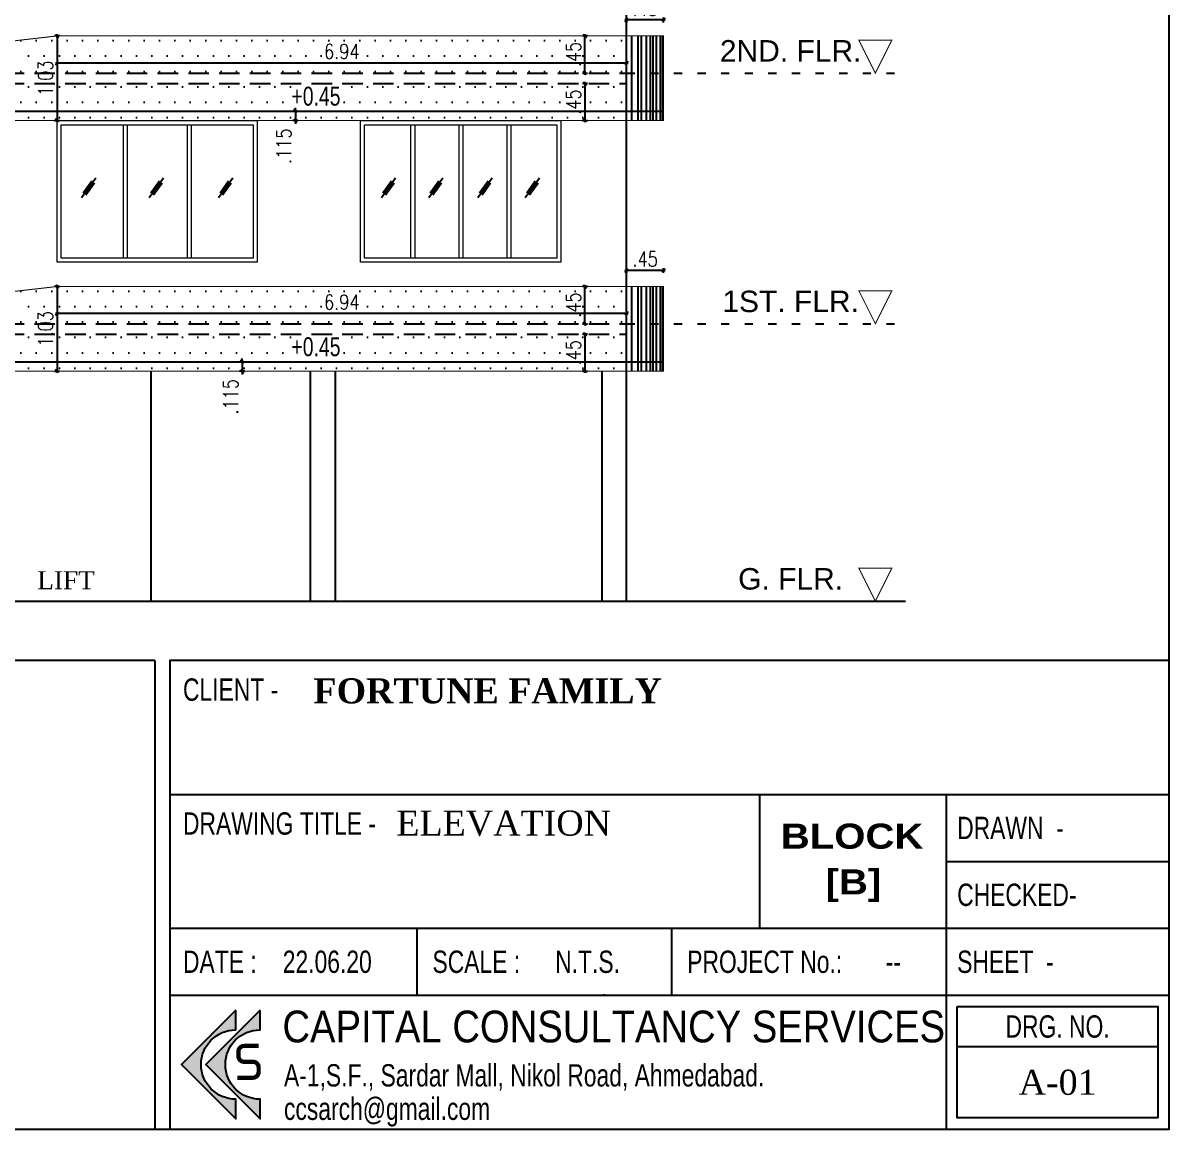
# Model space of a CAD drawing. Header units: inches. Extents: x 14235 to 14499, y 0 to 2549.
# Drawn here: x 14267.62 to 14281.58, y 2408.55 to 2422.01 of the extents above; entities that cross this region are included whole.
import ezdxf
from ezdxf.enums import TextEntityAlignment as Align

# ---------------------------------------------------------------- set-up
doc = ezdxf.new("R2010")
doc.units = ezdxf.units.IN
doc.header["$LTSCALE"] = 0.25
doc.header["$MEASUREMENT"] = 0
doc.header["$PDMODE"] = 35
for name, pattern in [('1', [0]), ('DASHEDX2', [1.5, 1, -0.5]), ('DOTX2', [0.5, 0, -0.5])]:
    doc.linetypes.add(name, pattern=pattern)
for name, color, linetype in [('edges', 1, 'Continuous'), ('ELE.PROJ.', 1, 'Continuous'), ('GLASS WINDOW', 251, '1'), ('hatch', 251, 'Continuous'), ('proj-internal', 1, 'DASHEDX2'), ('text-large', 7, 'Continuous'), ('text-small', 7, 'Continuous'), ('vp', 7, 'Continuous'), ('wall', 7, 'Continuous'), ('walls', 7, 'Continuous'), ('WORK TEX', 6, 'Continuous'), ('WORKING DIM', 7, 'Continuous')]:
    doc.layers.add(name, color=color, linetype=linetype)
doc.layers.add('WINDOW', color=106, linetype='Continuous', lineweight=13)
doc.styles.add('ARIAL', font='TIMES_0.TTF')
doc.styles.add('ARL', font='swisscl_0.ttf')
doc.styles.add('B', font='ARIBLK_0.TTF')
doc.styles.add('BOLD TIME', font='TIMESBD_0.TTF')
doc.styles.add('romans', font='romans.shx', dxfattribs={"width": 0.8})
doc.styles.add('SansSerif', font='sanss__.ttf', dxfattribs={"width": 0.8})
doc.dimstyles.new('121', dxfattribs={"dimscale": 0.1, "dimtxt": 1.8, "dimasz": 0.2, "dimexe": 0.03125, "dimexo": 0.25, "dimgap": 0.5, "dimtad": 1, "dimzin": 4, "dimdsep": 46, "dimtxsty": 'romans', "dimblk1": 'MINITICK', "dimblk2": 'MINITICK', "dimsah": 1, "dimcen": 1, "dimse1": 1, "dimse2": 1, "dimclrd": 252, "dimclre": 256, "dimclrt": 7, "dimadec": 3, "dimazin": 0, "dimtfac": 0.8, "dimtix": 1, "dimtmove": 2, "dimatfit": 3, "dimfxl": 0, "dimtolj": 1, "dimtzin": 3, "dimarcsym": 0})

# ---------------------------------------------------------------- blocks, each defined once
blk = doc.blocks.new('TITLE')
at = {"layer": 'text-large'}
for points in [[(-2.4884, 0.3588), (-2.4884, 0.4159), (-2.6781, 0.2261), (-2.4884, 0.0364), (-2.4884, 0.0935), (-2.4884, 0.1047, -1), (-2.4884, 0.3476)], [(-2.5931, 0.2261), (-2.4033, 0.0364), (-2.4033, 0.0935), (-2.4033, 0.1047, -1), (-2.4033, 0.3476), (-2.4033, 0.3588), (-2.4033, 0.4159)]]:
    blk.add_hatch(color=256, dxfattribs=at).paths.add_polyline_path(points)
for points in [[(-2.4884, 0.4159), (-2.6781, 0.2261), (-2.4884, 0.0364), (-2.4884, 0.0935), (-2.4884, 0.1047, -1), (-2.4884, 0.3476), (-2.4884, 0.3588)], [(-2.4033, 0.4159), (-2.5931, 0.2261), (-2.4033, 0.0364), (-2.4033, 0.0935), (-2.4033, 0.1047, -1), (-2.4033, 0.3476), (-2.4033, 0.3588)]]:
    blk.add_lwpolyline(points, format="xyb", close=True, dxfattribs=at)
at = {"layer": 'text-small', "color": 174, "true_color": 0x00008f, "const_width": 0.015}
blk.add_lwpolyline([(-2.4076, 0.2911), (-2.4592, 0.2911, 0.414214), (-2.4792, 0.2711), (-2.4792, 0.2558, 0.414214), (-2.4592, 0.2358), (-2.4282, 0.2358, -0.414214), (-2.4082, 0.2158), (-2.4082, 0.2, -0.414214), (-2.4282, 0.18), (-2.4832, 0.18)], format="xyb", dxfattribs=at)
at = {"layer": 'text-large', "style": 'SansSerif', "width": 0.861038}
blk.add_text(' CAPITAL CONSULTANCY SERVICES', height=0.111328, dxfattribs=at).set_placement((-2.3621, 0.3036))
at = {"layer": 'text-small', "color": 174, "true_color": 0x00008f, "style": 'ARL'}
for s, p in [('A-1,S.F., Sardar Mall, Nikol Road, Ahmedabad.', (-2.3194, 0.1492)), ('ccsarch@gmail.com', (-2.3194, 0.0322))]:
    blk.add_text(s, height=0.078125, dxfattribs=at).set_placement(p)
blk = doc.blocks.new('MINITICK')
at = {"color": 7}
for p, q in [((1, 1), (-1, -1)), ((-1, 0), (1, 0)), ((0, -1.5), (0, 1.5))]:
    blk.add_line(p, q, dxfattribs=at)
blk = doc.blocks.new('*D838')
at = {"layer": 'Defpoints', "color": 0, "transparency": 16777216}
for p in [(14274.468, 2418.226), (14274.468, 2417.776), (14274.468, 2417.776)]:
    blk.add_point(p, dxfattribs=at)
at = {"layer": 'WORKING DIM', "color": 252, "lineweight": -2, "transparency": 16777216}
blk.add_line((14274.468, 2418.206), (14274.468, 2417.796), dxfattribs=at)
at = {"layer": 'WORKING DIM', "color": 252, "lineweight": -2, "transparency": 16777216, "xscale": 0.02, "yscale": 0.02, "zscale": 0.02}
for p, rotation in [((14274.468, 2418.226), 90), ((14274.468, 2417.776), 270)]:
    blk.add_blockref('MINITICK', p, dxfattribs=dict(at, rotation=rotation))
at = {"layer": 'WORKING DIM', "color": 7, "transparency": 16777216, "insert": (14274.328, 2418.001), "char_height": 0.18, "attachment_point": 5, "rotation": 90, "style": 'romans'}
blk.add_mtext('\\A1;.45', dxfattribs=at)
blk = doc.blocks.new('*D839')
at = {"layer": 'Defpoints', "color": 0, "transparency": 16777216}
for p in [(14274.26, 2418.806), (14274.468, 2418.806), (14274.317, 2418.353)]:
    blk.add_point(p, dxfattribs=at)
at = {"layer": 'WORKING DIM', "color": 252, "lineweight": -2, "transparency": 16777216}
blk.add_line((14274.468, 2418.373), (14274.468, 2418.786), dxfattribs=at)
at = {"layer": 'WORKING DIM', "color": 252, "lineweight": -2, "transparency": 16777216, "xscale": 0.02, "yscale": 0.02, "zscale": 0.02}
for p, rotation in [((14274.468, 2418.806), 90), ((14274.468, 2418.353), 270)]:
    blk.add_blockref('MINITICK', p, dxfattribs=dict(at, rotation=rotation))
at = {"layer": 'WORKING DIM', "color": 7, "transparency": 16777216, "insert": (14274.328, 2418.58), "char_height": 0.18, "attachment_point": 5, "rotation": 90, "style": 'romans'}
blk.add_mtext('\\A1;.45', dxfattribs=at)
blk = doc.blocks.new('*D836')
at = {"layer": 'Defpoints', "color": 0, "transparency": 16777216}
for p in [(14274.976, 2419.001), (14274.976, 2418.806), (14275.426, 2418.806)]:
    blk.add_point(p, dxfattribs=at)
at = {"layer": 'WORKING DIM', "color": 252, "lineweight": -2, "transparency": 16777216}
blk.add_line((14275.406, 2419.001), (14274.996, 2419.001), dxfattribs=at)
at = {"layer": 'WORKING DIM', "color": 252, "lineweight": -2, "transparency": 16777216, "xscale": 0.02, "yscale": 0.02, "zscale": 0.02, "rotation": 180}
blk.add_blockref('MINITICK', (14274.976, 2419.001), dxfattribs=at)
at = {"layer": 'WORKING DIM', "color": 252, "lineweight": -2, "transparency": 16777216, "xscale": 0.02, "yscale": 0.02, "zscale": 0.02}
blk.add_blockref('MINITICK', (14275.426, 2419.001), dxfattribs=at)
at = {"layer": 'WORKING DIM', "color": 7, "transparency": 16777216, "insert": (14275.201, 2419.141), "char_height": 0.18, "attachment_point": 5, "style": 'romans'}
blk.add_mtext('\\A1;.45', dxfattribs=at)
blk = doc.blocks.new('*D837')
at = {"layer": 'Defpoints', "color": 0, "transparency": 16777216}
for p in [(14268.04, 2418.806), (14274.976, 2418.806), (14268.04, 2418.476)]:
    blk.add_point(p, dxfattribs=at)
at = {"layer": 'WORKING DIM', "color": 252, "lineweight": -2, "transparency": 16777216}
blk.add_line((14274.956, 2418.476), (14268.06, 2418.476), dxfattribs=at)
at = {"layer": 'WORKING DIM', "color": 252, "lineweight": -2, "transparency": 16777216, "xscale": 0.02, "yscale": 0.02, "zscale": 0.02, "rotation": 180}
blk.add_blockref('MINITICK', (14268.04, 2418.476), dxfattribs=at)
at = {"layer": 'WORKING DIM', "color": 252, "lineweight": -2, "transparency": 16777216, "xscale": 0.02, "yscale": 0.02, "zscale": 0.02}
blk.add_blockref('MINITICK', (14274.976, 2418.476), dxfattribs=at)
at = {"layer": 'WORKING DIM', "color": 7, "transparency": 16777216, "insert": (14271.508, 2418.616), "char_height": 0.18, "attachment_point": 5, "style": 'romans'}
blk.add_mtext('\\A1;6.94', dxfattribs=at)
blk = doc.blocks.new('*D840')
at = {"layer": 'Defpoints', "color": 0, "transparency": 16777216}
for p in [(14268.04, 2418.806), (14268.04, 2417.776), (14268.04, 2417.776)]:
    blk.add_point(p, dxfattribs=at)
at = {"layer": 'WORKING DIM', "color": 252, "lineweight": -2, "transparency": 16777216}
blk.add_line((14268.04, 2418.786), (14268.04, 2417.796), dxfattribs=at)
at = {"layer": 'WORKING DIM', "color": 252, "lineweight": -2, "transparency": 16777216, "xscale": 0.02, "yscale": 0.02, "zscale": 0.02}
for p, rotation in [((14268.04, 2418.806), 90), ((14268.04, 2417.776), 270)]:
    blk.add_blockref('MINITICK', p, dxfattribs=dict(at, rotation=rotation))
at = {"layer": 'WORKING DIM', "color": 7, "transparency": 16777216, "insert": (14267.9, 2418.291), "char_height": 0.18, "attachment_point": 5, "rotation": 90, "style": 'romans'}
blk.add_mtext('\\A1;1.03', dxfattribs=at)
blk = doc.blocks.new('*D841')
at = {"layer": 'Defpoints', "color": 0, "transparency": 16777216}
for p in [(14274.468, 2421.276), (14274.468, 2420.826), (14274.468, 2420.826)]:
    blk.add_point(p, dxfattribs=at)
at = {"layer": 'WORKING DIM', "color": 252, "lineweight": -2, "transparency": 16777216}
blk.add_line((14274.468, 2421.256), (14274.468, 2420.846), dxfattribs=at)
at = {"layer": 'WORKING DIM', "color": 252, "lineweight": -2, "transparency": 16777216, "xscale": 0.02, "yscale": 0.02, "zscale": 0.02}
for p, rotation in [((14274.468, 2421.276), 90), ((14274.468, 2420.826), 270)]:
    blk.add_blockref('MINITICK', p, dxfattribs=dict(at, rotation=rotation))
at = {"layer": 'WORKING DIM', "color": 7, "transparency": 16777216, "insert": (14274.328, 2421.051), "char_height": 0.18, "attachment_point": 5, "rotation": 90, "style": 'romans'}
blk.add_mtext('\\A1;.45', dxfattribs=at)
blk = doc.blocks.new('*D842')
at = {"layer": 'Defpoints', "color": 0, "transparency": 16777216}
for p in [(14274.26, 2421.856), (14274.468, 2421.856), (14274.317, 2421.403)]:
    blk.add_point(p, dxfattribs=at)
at = {"layer": 'WORKING DIM', "color": 252, "lineweight": -2, "transparency": 16777216}
blk.add_line((14274.468, 2421.423), (14274.468, 2421.836), dxfattribs=at)
at = {"layer": 'WORKING DIM', "color": 252, "lineweight": -2, "transparency": 16777216, "xscale": 0.02, "yscale": 0.02, "zscale": 0.02}
for p, rotation in [((14274.468, 2421.856), 90), ((14274.468, 2421.403), 270)]:
    blk.add_blockref('MINITICK', p, dxfattribs=dict(at, rotation=rotation))
at = {"layer": 'WORKING DIM', "color": 7, "transparency": 16777216, "insert": (14274.328, 2421.63), "char_height": 0.18, "attachment_point": 5, "rotation": 90, "style": 'romans'}
blk.add_mtext('\\A1;.45', dxfattribs=at)
blk = doc.blocks.new('*D848')
at = {"layer": 'Defpoints', "color": 0, "transparency": 16777216}
for p in [(14274.976, 2422.051), (14274.976, 2421.856), (14275.426, 2421.856)]:
    blk.add_point(p, dxfattribs=at)
at = {"layer": 'WORKING DIM', "color": 252, "lineweight": -2, "transparency": 16777216}
blk.add_line((14275.406, 2422.051), (14274.996, 2422.051), dxfattribs=at)
at = {"layer": 'WORKING DIM', "color": 252, "lineweight": -2, "transparency": 16777216, "xscale": 0.02, "yscale": 0.02, "zscale": 0.02, "rotation": 180}
blk.add_blockref('MINITICK', (14274.976, 2422.051), dxfattribs=at)
at = {"layer": 'WORKING DIM', "color": 252, "lineweight": -2, "transparency": 16777216, "xscale": 0.02, "yscale": 0.02, "zscale": 0.02}
blk.add_blockref('MINITICK', (14275.426, 2422.051), dxfattribs=at)
at = {"layer": 'WORKING DIM', "color": 7, "transparency": 16777216, "insert": (14275.201, 2422.191), "char_height": 0.18, "attachment_point": 5, "style": 'romans'}
blk.add_mtext('\\A1;.45', dxfattribs=at)
blk = doc.blocks.new('*D849')
at = {"layer": 'Defpoints', "color": 0, "transparency": 16777216}
for p in [(14268.04, 2421.856), (14274.976, 2421.856), (14268.04, 2421.526)]:
    blk.add_point(p, dxfattribs=at)
at = {"layer": 'WORKING DIM', "color": 252, "lineweight": -2, "transparency": 16777216}
blk.add_line((14274.956, 2421.526), (14268.06, 2421.526), dxfattribs=at)
at = {"layer": 'WORKING DIM', "color": 252, "lineweight": -2, "transparency": 16777216, "xscale": 0.02, "yscale": 0.02, "zscale": 0.02, "rotation": 180}
blk.add_blockref('MINITICK', (14268.04, 2421.526), dxfattribs=at)
at = {"layer": 'WORKING DIM', "color": 252, "lineweight": -2, "transparency": 16777216, "xscale": 0.02, "yscale": 0.02, "zscale": 0.02}
blk.add_blockref('MINITICK', (14274.976, 2421.526), dxfattribs=at)
at = {"layer": 'WORKING DIM', "color": 7, "transparency": 16777216, "insert": (14271.508, 2421.666), "char_height": 0.18, "attachment_point": 5, "style": 'romans'}
blk.add_mtext('\\A1;6.94', dxfattribs=at)
blk = doc.blocks.new('*D850')
at = {"layer": 'Defpoints', "color": 0, "transparency": 16777216}
for p in [(14268.04, 2421.856), (14268.04, 2420.826), (14268.04, 2420.826)]:
    blk.add_point(p, dxfattribs=at)
at = {"layer": 'WORKING DIM', "color": 252, "lineweight": -2, "transparency": 16777216}
blk.add_line((14268.04, 2421.836), (14268.04, 2420.846), dxfattribs=at)
at = {"layer": 'WORKING DIM', "color": 252, "lineweight": -2, "transparency": 16777216, "xscale": 0.02, "yscale": 0.02, "zscale": 0.02}
for p, rotation in [((14268.04, 2421.856), 90), ((14268.04, 2420.826), 270)]:
    blk.add_blockref('MINITICK', p, dxfattribs=dict(at, rotation=rotation))
at = {"layer": 'WORKING DIM', "color": 7, "transparency": 16777216, "insert": (14267.9, 2421.341), "char_height": 0.18, "attachment_point": 5, "rotation": 90, "style": 'romans'}
blk.add_mtext('\\A1;1.03', dxfattribs=at)
blk = doc.blocks.new('*D1446')
at = {"layer": 'Defpoints', "color": 0, "transparency": 16777216}
for p in [(14269.989, 2417.891), (14269.989, 2417.776), (14270.294, 2417.776)]:
    blk.add_point(p, dxfattribs=at)
at = {"layer": 'WORKING DIM', "color": 252, "lineweight": -2, "transparency": 16777216}
for p, q in [((14270.294, 2417.911), (14270.294, 2417.931)), ((14270.294, 2417.891), (14270.294, 2417.776)), ((14270.294, 2417.756), (14270.294, 2417.736))]:
    blk.add_line(p, q, dxfattribs=at)
at = {"layer": 'WORKING DIM', "color": 252, "lineweight": -2, "transparency": 16777216, "xscale": 0.02, "yscale": 0.02, "zscale": 0.02}
for p, rotation in [((14270.294, 2417.891), 270), ((14270.294, 2417.776), 90)]:
    blk.add_blockref('MINITICK', p, dxfattribs=dict(at, rotation=rotation))
at = {"layer": 'WORKING DIM', "color": 7, "transparency": 16777216, "insert": (14270.154, 2417.464), "char_height": 0.18, "attachment_point": 5, "rotation": 90, "style": 'romans'}
blk.add_mtext('\\A1;.115', dxfattribs=at)
blk = doc.blocks.new('*D1448')
at = {"layer": 'Defpoints', "color": 0, "transparency": 16777216}
for p in [(14270.637, 2420.941), (14270.637, 2420.826), (14270.942, 2420.826)]:
    blk.add_point(p, dxfattribs=at)
at = {"layer": 'WORKING DIM', "color": 252, "lineweight": -2, "transparency": 16777216}
for p, q in [((14270.942, 2420.961), (14270.942, 2420.981)), ((14270.942, 2420.941), (14270.942, 2420.826)), ((14270.942, 2420.806), (14270.942, 2420.786))]:
    blk.add_line(p, q, dxfattribs=at)
at = {"layer": 'WORKING DIM', "color": 252, "lineweight": -2, "transparency": 16777216, "xscale": 0.02, "yscale": 0.02, "zscale": 0.02}
for p, rotation in [((14270.942, 2420.941), 270), ((14270.942, 2420.826), 90)]:
    blk.add_blockref('MINITICK', p, dxfattribs=dict(at, rotation=rotation))
at = {"layer": 'WORKING DIM', "color": 7, "transparency": 16777216, "insert": (14270.802, 2420.514), "char_height": 0.18, "attachment_point": 5, "rotation": 90, "style": 'romans'}
blk.add_mtext('\\A1;.115', dxfattribs=at)

msp = doc.modelspace()

# ---------------------------------------------------------------- hatches: boundary and pattern name
at = {"layer": 'hatch', "true_color": 0xc7b399}
h = msp.add_hatch(dxfattribs=at)
h.set_pattern_fill('DOTS', color=253, scale=3)
h.set_pattern_definition([(0, (-42.02476, 3.05), (0.09375, 0.1875), [0, -0.1875])])
h.paths.add_polyline_path([(14264.057, 2421.403), (14268.04, 2421.856), (14274.976, 2421.856), (14274.976, 2420.826), (14264.057, 2420.826)])
h = msp.add_hatch(dxfattribs=at)
h.set_pattern_fill('DOTS', color=253, scale=3)
h.set_pattern_definition([(0, (-42.02476, 0), (0.09375, 0.1875), [0, -0.1875])])
h.paths.add_polyline_path([(14264.057, 2418.353), (14268.04, 2418.806), (14274.976, 2418.806), (14274.976, 2417.776), (14264.057, 2417.776)])

# ---------------------------------------------------------------- linework, layer by layer
at = {"layer": 'edges', "const_width": 0.012}
for points in [[(14278.205, 2421.803), (14277.805, 2421.803), (14278.005, 2421.403)], [(14278.205, 2418.753), (14277.805, 2418.753), (14278.005, 2418.353)], [(14278.205, 2415.376), (14277.805, 2415.376), (14278.005, 2414.976)]]:
    msp.add_lwpolyline(points, close=True, dxfattribs=at)
at = {"layer": 'ELE.PROJ.', "color": 8}
for p, q in [((14275.036, 2421.856), (14275.036, 2420.826)), ((14275.114, 2421.856), (14275.114, 2420.826)), ((14275.154, 2421.856), (14275.154, 2420.826)), ((14275.215, 2421.856), (14275.215, 2420.826)), ((14275.261, 2421.856), (14275.261, 2420.826)), ((14275.295, 2421.856), (14275.295, 2420.826)), ((14275.336, 2421.856), (14275.336, 2420.826)), ((14275.385, 2421.856), (14275.385, 2420.826)), ((14275.414, 2421.856), (14275.414, 2420.826)), ((14275.036, 2418.806), (14275.036, 2417.776)), ((14275.114, 2418.806), (14275.114, 2417.776)), ((14275.154, 2418.806), (14275.154, 2417.776)), ((14275.215, 2418.806), (14275.215, 2417.776)), ((14275.261, 2418.806), (14275.261, 2417.776)), ((14275.295, 2418.806), (14275.295, 2417.776)), ((14275.336, 2418.806), (14275.336, 2417.776)), ((14275.385, 2418.806), (14275.385, 2417.776)), ((14275.414, 2418.806), (14275.414, 2417.776))]:
    msp.add_line(p, q, dxfattribs=at)
at = {"layer": 'ELE.PROJ.'}
for p, q in [((14252.689, 2420.941), (14275.426, 2420.941)), ((14252.689, 2417.891), (14275.426, 2417.891))]:
    msp.add_line(p, q, dxfattribs=at)
at = {"layer": 'ELE.PROJ.', "const_width": 0.012}
for points in [[(14264.057, 2420.826), (14275.426, 2420.826), (14275.426, 2421.856), (14268.04, 2421.856), (14264.057, 2421.403), (14264.057, 2420.826)], [(14264.057, 2417.776), (14275.426, 2417.776), (14275.426, 2418.806), (14268.04, 2418.806), (14264.057, 2418.353), (14264.057, 2417.776)]]:
    msp.add_lwpolyline(points, dxfattribs=at)
at = {"layer": 'GLASS WINDOW', "color": 4, "ltscale": 200}
for p, q in [((14268.514, 2420.126), (14268.34, 2419.884)), ((14268.463, 2420.09), (14268.359, 2419.944)), ((14268.496, 2420.066), (14268.391, 2419.92)), ((14269.337, 2420.126), (14269.163, 2419.884)), ((14269.287, 2420.09), (14269.182, 2419.944)), ((14269.319, 2420.066), (14269.214, 2419.92)), ((14270.18, 2420.126), (14270.007, 2419.884)), ((14270.13, 2420.09), (14270.025, 2419.944)), ((14270.162, 2420.066), (14270.057, 2419.92)), ((14272.163, 2420.126), (14271.99, 2419.884)), ((14272.113, 2420.09), (14272.008, 2419.944)), ((14272.145, 2420.066), (14272.04, 2419.92)), ((14272.74, 2420.126), (14272.566, 2419.884)), ((14272.689, 2420.09), (14272.584, 2419.944)), ((14272.722, 2420.066), (14272.617, 2419.92)), ((14273.338, 2420.126), (14273.164, 2419.884)), ((14273.288, 2420.09), (14273.183, 2419.944)), ((14273.32, 2420.066), (14273.215, 2419.92)), ((14273.915, 2420.126), (14273.741, 2419.884)), ((14273.864, 2420.09), (14273.759, 2419.944)), ((14273.897, 2420.066), (14273.792, 2419.92))]:
    msp.add_line(p, q, dxfattribs=at)
at = {"layer": 'proj-internal', "color": 251}
for p, q in [((14253.139, 2421.403), (14274.976, 2421.403)), ((14253.139, 2421.276), (14274.976, 2421.276)), ((14253.139, 2418.353), (14274.976, 2418.353)), ((14253.139, 2418.226), (14274.976, 2418.226))]:
    msp.add_line(p, q, dxfattribs=at)
at = {"layer": 'text-small'}
msp.add_line((14279.001, 2409.554), (14281.446, 2409.554), dxfattribs=at)
for points in [[(14269.415, 2408.55), (14281.581, 2408.55), (14281.581, 2414.253), (14269.415, 2414.253)], [(14279.001, 2410.044), (14281.446, 2410.044), (14281.446, 2408.686), (14279.001, 2408.686)]]:
    msp.add_lwpolyline(points, close=True, dxfattribs=at)
at = {"layer": 'vp', "color": 1}
for p, q in [((14269.415, 2412.624), (14281.581, 2412.624)), ((14276.598, 2410.994), (14276.598, 2412.624)), ((14278.866, 2412.624), (14278.866, 2410.18)), ((14278.866, 2411.809), (14281.581, 2411.809)), ((14269.415, 2410.994), (14281.581, 2410.994)), ((14272.427, 2410.18), (14272.427, 2410.994)), ((14275.525, 2410.18), (14275.525, 2410.994)), ((14269.415, 2410.18), (14281.581, 2410.18)), ((14278.866, 2410.18), (14278.866, 2408.55))]:
    msp.add_line(p, q, dxfattribs=at)
at = {"layer": 'vp'}
msp.add_line((14274.702, 2410.191), (14274.702, 2410.18), dxfattribs=at)
msp.add_line((14274.702, 2410.191), (14274.702, 2410.18), dxfattribs=at)
at = {"layer": 'wall'}
for p, q in [((14274.976, 2414.976), (14274.976, 2456.103)), ((14269.183, 2417.776), (14269.183, 2414.976)), ((14271.127, 2414.976), (14271.127, 2417.776)), ((14271.431, 2414.976), (14271.431, 2417.776)), ((14274.676, 2417.776), (14274.676, 2414.976)), ((14252.139, 2414.976), (14275.976, 2414.976)), ((14269.23, 2414.253), (14244.648, 2414.253)), ((14269.23, 2414.253), (14269.23, 2408.55))]:
    msp.add_line(p, q, dxfattribs=at)
at = {"layer": 'wall', "linetype": 'DOTX2', "ltscale": 1.5}
for p, q in [((14274.976, 2421.403), (14278.371, 2421.403)), ((14274.976, 2418.353), (14278.371, 2418.353))]:
    msp.add_line(p, q, dxfattribs=at)
at = {"layer": 'wall'}
msp.add_lwpolyline([(14281.581, 2460.779), (14244.648, 2460.779), (14244.648, 2408.55), (14281.581, 2408.55)], close=True, dxfattribs=at)
at = {"layer": 'walls'}
msp.add_line((14275.976, 2414.976), (14278.371, 2414.976), dxfattribs=at)
at = {"layer": 'WINDOW'}
for p, q in [((14268.844, 2420.776), (14268.844, 2419.153)), ((14268.894, 2420.776), (14268.894, 2419.153)), ((14269.624, 2420.776), (14269.624, 2419.153)), ((14269.674, 2420.776), (14269.674, 2419.153)), ((14272.346, 2420.776), (14272.346, 2419.153)), ((14272.396, 2420.776), (14272.396, 2419.153)), ((14272.931, 2420.776), (14272.931, 2419.153)), ((14272.981, 2420.776), (14272.981, 2419.153)), ((14273.516, 2420.776), (14273.516, 2419.153)), ((14273.566, 2420.776), (14273.566, 2419.153))]:
    msp.add_line(p, q, dxfattribs=at)
for points in [[(14270.479, 2419.103), (14268.04, 2419.103), (14268.04, 2420.826), (14270.479, 2420.826)], [(14270.429, 2419.153), (14268.09, 2419.153), (14268.09, 2420.776), (14270.429, 2420.776)], [(14274.175, 2419.103), (14271.736, 2419.103), (14271.736, 2420.826), (14274.175, 2420.826)], [(14274.125, 2419.153), (14271.786, 2419.153), (14271.786, 2420.776), (14274.125, 2420.776)]]:
    msp.add_lwpolyline(points, close=True, dxfattribs=at)

# ---------------------------------------------------------------- block references
at = {"xscale": 3.475956439180787, "yscale": 3.475956439180787, "zscale": 3.475956439180787}
msp.add_blockref('TITLE', (14278.866, 2408.55), dxfattribs=at)

# ---------------------------------------------------------------- texts
at = {"layer": 'text-large', "lineweight": -3, "style": 'SansSerif'}
for s, p in [('2ND. FLR.', (14276.973, 2421.675)), ('1ST. FLR.', (14276.973, 2418.625)), ('G. FLR.', (14276.973, 2415.248))]:
    msp.add_text(s, height=0.2613, dxfattribs=at).set_placement(p, align=Align.MIDDLE_CENTER)
at = {"layer": 'text-large', "style": 'ARIAL'}
msp.add_text('LIFT', height=0.22, dxfattribs=at).set_placement((14268.15, 2415.231), align=Align.MIDDLE_CENTER)
at = {"layer": 'text-small'}
for s, height, style, p in [('CLIENT -', 0.2716, 'ARL', (14269.574, 2413.764)), ('FORTUNE FAMILY ', 0.3055, 'BOLD TIME', (14271.163, 2413.732)), ('DRAWING TITLE -', 0.27156, 'ARL', (14269.574, 2412.134)), ('ELEVATION', 0.3055, 'ARIAL', (14272.172, 2412.122)), ('BLOCK', 0.3055, 'B', (14276.853, 2411.963)), ('[B]', 0.3055, 'B', (14277.399, 2411.406))]:
    msp.add_text(s, height=height, dxfattribs=dict(at, style=style)).set_placement(p)
at = {"layer": 'text-small', "style": 'ARL'}
for s, height, p in [('DRAWN  -', 0.2716, (14279.001, 2412.216)), ('CHECKED-', 0.2716, (14279.001, 2411.402)), ('DATE :', 0.2716, (14269.574, 2410.587)), ('22.06.20', 0.2716, (14270.789, 2410.587)), ('SCALE :', 0.2716, (14272.612, 2410.587)), ('N.T.S.', 0.2716, (14274.106, 2410.587)), ('PROJECT No.:', 0.27156, (14275.714, 2410.587)), ('SHEET  -', 0.2716, (14279.001, 2410.587)), ('--', 0.2716, (14278.13, 2410.587))]:
    msp.add_text(s, height=height, dxfattribs=at).set_placement(p, align=Align.MIDDLE_LEFT)
at = {"layer": 'text-small'}
for s, height, style, p in [('DRG. NO.', 0.2716, 'ARL', (14280.224, 2409.799)), ('A-01', 0.3055, 'ARIAL', (14280.224, 2409.12))]:
    msp.add_text(s, height=height, dxfattribs=dict(at, style=style)).set_placement(p, align=Align.MIDDLE_CENTER)
at = {"layer": 'WORK TEX', "color": 7, "style": 'ARL'}
for p in [(14271.226, 2421.123), (14271.226, 2418.073)]:
    msp.add_text('+0.45 ', height=0.23, dxfattribs=at).set_placement(p, align=Align.MIDDLE_CENTER)

# ---------------------------------------------------------------- dimensions: what is measured, and where the dimension line sits
at = {"layer": 'WORKING DIM'}
for base, p1, p2, angle, picture, middle in [((14274.976, 2422.051), (14275.426, 2421.856), (14274.976, 2421.856), 180, '*D848', (14275.201, 2422.191)), ((14268.04, 2420.826), (14268.04, 2421.856), (14268.04, 2420.826), 90, '*D850', (14267.9, 2421.341)), ((14274.468, 2421.856), (14274.317, 2421.403), (14274.26, 2421.856), 90, '*D842', (14274.328, 2421.63)), ((14268.04, 2421.526), (14274.976, 2421.856), (14268.04, 2421.856), 180, '*D849', (14271.508, 2421.666)), ((14274.468, 2420.826), (14274.468, 2421.276), (14274.468, 2420.826), 90, '*D841', (14274.328, 2421.051)), ((14274.976, 2419.001), (14275.426, 2418.806), (14274.976, 2418.806), 180, '*D836', (14275.201, 2419.141)), ((14268.04, 2417.776), (14268.04, 2418.806), (14268.04, 2417.776), 90, '*D840', (14267.9, 2418.291)), ((14268.04, 2418.476), (14274.976, 2418.806), (14268.04, 2418.806), 180, '*D837', (14271.508, 2418.616)), ((14274.468, 2418.806), (14274.317, 2418.353), (14274.26, 2418.806), 90, '*D839', (14274.328, 2418.58)), ((14274.468, 2417.776), (14274.468, 2418.226), (14274.468, 2417.776), 90, '*D838', (14274.328, 2418.001))]:
    dim = msp.add_linear_dim(base=base, p1=p1, p2=p2, angle=angle, dimstyle='121', override={"dimfxl": 0.18, "dimfxlon": 1}, dxfattribs=at)
    dim.commit()
    dim.dimension.update_dxf_attribs({"geometry": picture, "text_midpoint": middle})
for base, p1, p2, picture, middle in [((14270.942, 2420.826), (14270.637, 2420.941), (14270.637, 2420.826), '*D1448', (14270.802, 2420.514)), ((14270.294, 2417.776), (14269.989, 2417.891), (14269.989, 2417.776), '*D1446', (14270.154, 2417.464))]:
    dim = msp.add_linear_dim(base=base, p1=p1, p2=p2, angle=90, text='.115', dimstyle='121', override={"dimfxl": 0.18, "dimfxlon": 1}, dxfattribs=at)
    dim.commit()
    dim.dimension.update_dxf_attribs({"geometry": picture, "text_midpoint": middle, "dimtype": 160})

doc.saveas('drawing.dxf')
